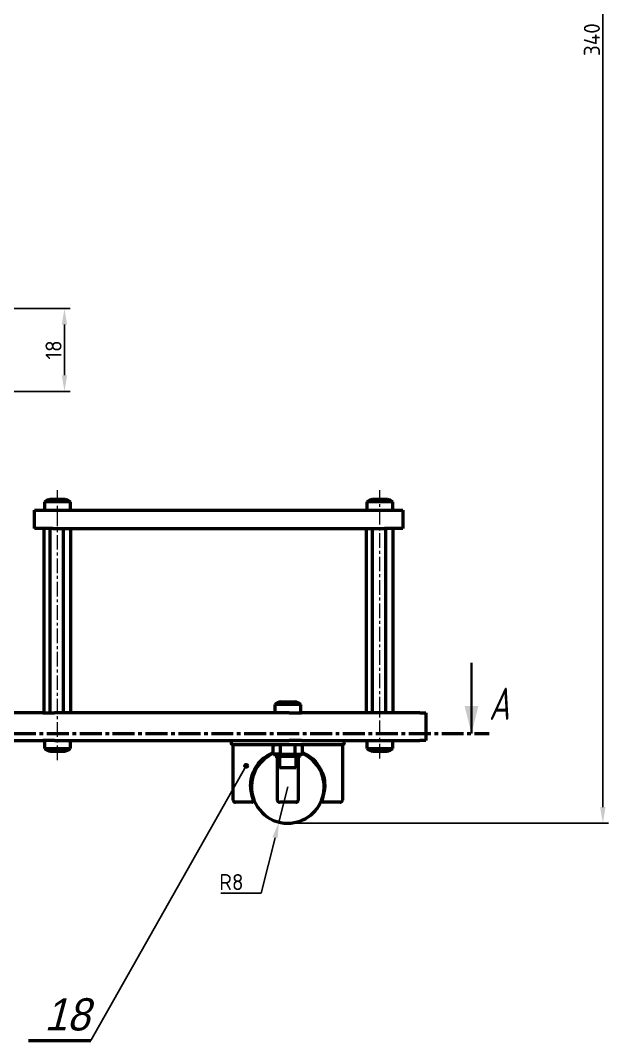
# Model space of a CAD drawing. Header units: millimetres. Extents: x 1895 to 3084, y 1125 to 1966.
# Drawn here: x 2301.5 to 2429.2, y 1528.7 to 1750.3 of the extents above; entities that cross this region are included whole.
import ezdxf

# ---------------------------------------------------------------- set-up
doc = ezdxf.new("R2010")
doc.units = ezdxf.units.MM
doc.header["$LTSCALE"] = 0.25
for name, pattern in [('CENTER2', [28.575, 19.05, -3.175, 3.175, -3.175]), ('CENTERX2', [20.32, 12.7, -2.54, 2.54, -2.54]), ('SLD-Solid', [0])]:
    doc.linetypes.add(name, pattern=pattern)
doc.layers.get('0').update_dxf_attribs({"lineweight": 25})
doc.layers.get('DEFPOINTS').update_dxf_attribs({"color": 6, "lineweight": 25})
for name, color, linetype, lineweight in [('CB', 171, 'Continuous', 50), ('Duong_manh', 3, 'Continuous', 25), ('KITH', 6, 'Continuous', 25), ('TAM', 1, 'CENTER2', 25)]:
    doc.layers.add(name, color=color, linetype=linetype, lineweight=lineweight)
doc.styles.add('KHTEN', font='arial.ttf', dxfattribs={"width": 0.9, "oblique": 15, "height": 2})
doc.styles.add('Sample', font='', dxfattribs={"height": 3.5})
doc.styles.add('SLDTEXTSTYLE0', font='TXT', dxfattribs={"width": 0.75})
doc.styles.get('Sample').set_extended_font_data('TCVN 7284', italic=True)
doc.dimstyles.new('ISO_35', dxfattribs={"dimtxt": 3.5, "dimasz": 3.5, "dimexe": 1.25, "dimexo": 0, "dimtad": 1, "dimtoh": 1, "dimtxsty": 'Sample', "dimcen": 0, "dimclrd": 3, "dimclre": 3, "dimclrt": 2, "dimadec": 0, "dimazin": 0, "dimtfac": 1, "dimtmove": 0, "dimatfit": 3, "dimfxl": 1, "dimlwd": 25, "dimlwe": 25, "dimarcsym": 0})

# ---------------------------------------------------------------- blocks, each defined once
blk = doc.blocks.new('*D152')
at = {"layer": 'DEFPOINTS', "color": 0, "transparency": 16777216}
for p in [(2282.22, 1687.68), (2282.22, 1669.68), (2311.1, 1669.68)]:
    blk.add_point(p, dxfattribs=at)
at = {"layer": 'Duong_manh', "color": 3, "linetype": 'Continuous', "lineweight": 25, "transparency": 16777216}
for p, q in [((2282.22, 1687.68), (2312.35, 1687.68)), ((2311.1, 1684.18), (2311.1, 1673.18)), ((2282.22, 1669.68), (2312.35, 1669.68))]:
    blk.add_line(p, q, dxfattribs=at)
at = {"layer": 'Duong_manh', "color": 3, "transparency": 16777216}
for points in [[(2310.52, 1684.18), (2311.69, 1684.18), (2311.1, 1687.68)], [(2310.52, 1673.18), (2311.69, 1673.18), (2311.1, 1669.68)]]:
    blk.add_solid(points, dxfattribs=at)
at = {"layer": 'Duong_manh', "color": 2, "transparency": 16777216, "insert": (2308.73, 1678.68), "char_height": 3.5, "attachment_point": 5, "rotation": 90, "style": 'Sample'}
blk.add_mtext('{\\fTCVN 7284|b0|i0|c0|p34;18}', dxfattribs=at)
blk = doc.blocks.new('*D211')
at = {"layer": 'DEFPOINTS', "color": 0, "transparency": 16777216}
for p in [(2333.72, 1916.29), (2427.99, 1916.29), (2359.59, 1575.88)]:
    blk.add_point(p, dxfattribs=at)
at = {"layer": 'Duong_manh', "color": 3, "linetype": 'Continuous', "lineweight": 25, "transparency": 16777216}
for p, q in [((2333.72, 1916.29), (2429.24, 1916.29)), ((2427.99, 1579.38), (2427.99, 1912.79)), ((2359.59, 1575.88), (2429.24, 1575.88))]:
    blk.add_line(p, q, dxfattribs=at)
at = {"layer": 'Duong_manh', "color": 3, "transparency": 16777216}
for points in [[(2427.4, 1912.79), (2428.57, 1912.79), (2427.99, 1916.29)], [(2427.4, 1579.38), (2428.57, 1579.38), (2427.99, 1575.88)]]:
    blk.add_solid(points, dxfattribs=at)
at = {"layer": 'Duong_manh', "color": 2, "transparency": 16777216, "insert": (2425.61, 1746.09), "char_height": 3.5, "attachment_point": 5, "rotation": 90, "style": 'Sample'}
blk.add_mtext('{\\fTCVN 7284|b0|i0|c0|p34;340}', dxfattribs=at)
blk = doc.blocks.new('*D268')
at = {"layer": 'DEFPOINTS', "color": 0, "transparency": 16777216}
for p in [(2359.59, 1583.78), (2357.67, 1576.12)]:
    blk.add_point(p, dxfattribs=at)
at = {"layer": 'Duong_manh', "color": 3, "linetype": 'Continuous', "lineweight": 25, "transparency": 16777216}
for p, q in [((2359.59, 1583.78), (2357.67, 1576.12)), ((2353.81, 1560.72), (2356.82, 1572.72)), ((2345.06, 1560.72), (2353.81, 1560.72))]:
    blk.add_line(p, q, dxfattribs=at)
at = {"layer": 'Duong_manh', "color": 3, "transparency": 16777216}
blk.add_solid([(2356.25, 1572.86), (2357.38, 1572.58), (2357.67, 1576.12)], dxfattribs=at)
at = {"layer": 'Duong_manh', "color": 2, "transparency": 16777216, "insert": (2347.34, 1563.09), "char_height": 3.5, "attachment_point": 5, "style": 'Sample'}
blk.add_mtext('{\\fTCVN 7284|b0|i0|c0|p34;R8}', dxfattribs=at)

msp = doc.modelspace()

# ---------------------------------------------------------------- linework, layer by layer
at = {"color": 7, "linetype": 'SLD-Solid', "lineweight": 35}
msp.add_line((2399.48, 1610.689), (2399.48, 1595.335), dxfattribs=at)
at = {"lineweight": 53}
msp.add_circle((2350.58, 1588.354), 0.3, dxfattribs=at)
at = {"color": 7, "linetype": 'SLD-Solid', "lineweight": 35}
msp.add_solid([(2399.48, 1595.335), (2400.98, 1601.335), (2397.98, 1601.335)], dxfattribs=at)
at = {"layer": 'CB', "linetype": 'Continuous'}
for p, q in [((2306.785, 1645.681), (2306.785, 1643.881)), ((2312.385, 1645.681), (2306.785, 1645.681)), ((2308.001, 1646.281), (2311.169, 1646.281)), ((2312.385, 1643.881), (2312.385, 1645.681)), ((2376.785, 1645.681), (2376.785, 1643.881)), ((2382.385, 1645.681), (2376.785, 1645.681)), ((2378.001, 1646.281), (2381.169, 1646.281)), ((2382.385, 1643.881), (2382.385, 1645.681)), ((2304.585, 1639.881), (2304.585, 1643.881)), ((2304.585, 1643.881), (2308.585, 1643.881)), ((2308.585, 1643.881), (2380.585, 1643.881)), ((2380.585, 1643.881), (2384.585, 1643.881)), ((2384.585, 1643.881), (2384.585, 1639.881)), ((2308.585, 1639.881), (2304.585, 1639.881)), ((2306.703, 1599.881), (2306.703, 1639.881)), ((2308.006, 1599.881), (2308.006, 1639.881)), ((2308.585, 1639.881), (2380.585, 1639.881)), ((2310.889, 1599.881), (2310.889, 1639.881)), ((2312.468, 1599.881), (2312.468, 1639.881)), ((2376.703, 1599.881), (2376.703, 1639.881)), ((2378.006, 1599.881), (2378.006, 1639.881)), ((2384.585, 1639.881), (2380.585, 1639.881)), ((2380.889, 1599.881), (2380.889, 1639.881)), ((2382.468, 1599.881), (2382.468, 1639.881)), ((2358.001, 1602.281), (2361.169, 1602.281)), ((2356.785, 1601.681), (2356.785, 1599.881)), ((2362.385, 1601.681), (2356.785, 1601.681)), ((2362.385, 1599.881), (2362.385, 1601.681)), ((2306.4, 1599.881), (2294.291, 1599.881)), ((2306.4, 1599.881), (2308.961, 1599.881)), ((2359.893, 1599.881), (2308.961, 1599.881)), ((2359.893, 1599.881), (2362.548, 1599.881)), ((2388.24, 1599.881), (2362.548, 1599.881)), ((2388.24, 1599.881), (2389.585, 1599.881)), ((2389.585, 1599.881), (2389.585, 1595.881)), ((2389.585, 1595.881), (2389.585, 1593.881)), ((2293.822, 1593.881), (2306.4, 1593.881)), ((2308.961, 1593.881), (2306.4, 1593.881)), ((2306.785, 1593.881), (2306.785, 1592.081)), ((2308.961, 1593.881), (2359.893, 1593.881)), ((2312.385, 1592.081), (2312.385, 1593.881)), ((2347.285, 1593.881), (2347.285, 1593.381)), ((2362.548, 1593.881), (2359.893, 1593.881)), ((2362.548, 1593.881), (2388.24, 1593.881)), ((2371.885, 1593.381), (2371.885, 1593.881)), ((2376.785, 1593.881), (2376.785, 1592.081)), ((2382.385, 1592.081), (2382.385, 1593.881)), ((2389.585, 1593.881), (2388.24, 1593.881)), ((2306.785, 1592.081), (2312.385, 1592.081)), ((2310.911, 1591.481), (2308.001, 1591.481)), ((2311.169, 1591.481), (2310.911, 1591.481)), ((2348.521, 1592.881), (2347.694, 1592.881)), ((2347.735, 1580.921), (2347.735, 1592.8)), ((2355.038, 1592.881), (2348.521, 1592.881)), ((2364.133, 1592.881), (2355.038, 1592.881)), ((2356.835, 1592.881), (2356.41, 1592.635)), ((2356.41, 1590.881), (2356.41, 1592.635)), ((2357.998, 1590.881), (2357.998, 1592.881)), ((2361.173, 1590.881), (2361.173, 1592.881)), ((2362.761, 1592.635), (2362.335, 1592.881)), ((2362.761, 1590.881), (2362.761, 1592.635)), ((2370.65, 1592.881), (2364.133, 1592.881)), ((2371.454, 1592.881), (2370.65, 1592.881)), ((2371.435, 1592.821), (2371.435, 1580.921)), ((2376.785, 1592.081), (2382.385, 1592.081)), ((2380.911, 1591.481), (2378.001, 1591.481)), ((2381.169, 1591.481), (2380.911, 1591.481)), ((2357.204, 1590.881), (2356.41, 1590.881)), ((2356.835, 1590.881), (2356.835, 1590.481)), ((2356.835, 1590.481), (2362.335, 1590.481)), ((2357.998, 1590.881), (2357.204, 1590.881)), ((2357.31, 1590.481), (2357.31, 1580.921)), ((2357.785, 1590.481), (2357.785, 1587.881)), ((2357.998, 1590.881), (2359.585, 1590.881)), ((2359.585, 1590.881), (2361.173, 1590.881)), ((2361.173, 1590.881), (2361.967, 1590.881)), ((2361.385, 1587.881), (2361.385, 1590.481)), ((2361.86, 1590.481), (2361.86, 1580.921)), ((2361.967, 1590.881), (2362.761, 1590.881)), ((2362.335, 1590.481), (2362.335, 1590.881)), ((2361.385, 1587.881), (2357.785, 1587.881)), ((2348.735, 1580.421), (2348.235, 1580.421)), ((2351.934, 1580.421), (2348.735, 1580.421)), ((2358.31, 1580.421), (2357.81, 1580.421)), ((2360.86, 1580.421), (2358.31, 1580.421)), ((2361.36, 1580.421), (2360.86, 1580.421)), ((2370.435, 1580.421), (2367.236, 1580.421)), ((2370.935, 1580.421), (2370.435, 1580.421))]:
    msp.add_line(p, q, dxfattribs=at)
at = {"layer": 'CB'}
msp.add_line((2303.265, 1528.66), (2316.864, 1528.66), dxfattribs=at)
at = {"layer": 'CB', "linetype": 'Continuous'}
for centre, radius, start, end in [((2309.585, 1641.538), 5, 108.46947, 124.0558), ((2309.585, 1641.538), 5, 55.9442, 71.53053), ((2379.585, 1641.538), 5, 108.46947, 124.0558), ((2379.585, 1641.538), 5, 55.9442, 71.53053), ((2359.585, 1597.538), 5, 108.46947, 124.0558), ((2359.585, 1597.538), 5, 55.9442, 71.53053), ((2347.785, 1593.38), 0.5, 179.98643, 255.55197), ((2371.385, 1593.381), 0.5, 280.15857, 0), ((2309.585, 1596.223), 5, 235.9442, 251.53053), ((2309.585, 1596.223), 5, 288.46947, 304.0558), ((2379.585, 1596.223), 5, 235.9442, 251.53053), ((2379.585, 1596.223), 5, 288.46947, 304.0558), ((2359.585, 1583.781), 7.9, 113.70031, 180), ((2359.585, 1583.781), 7.9, 270, 66.29969), ((2359.585, 1583.781), 7.9, 180, 270), ((2348.235, 1580.921), 0.5, 180, 270), ((2357.81, 1580.921), 0.5, 180, 270), ((2361.36, 1580.921), 0.5, 270, 0), ((2370.935, 1580.921), 0.5, 270, 0)]:
    msp.add_arc(centre, radius, start, end, dxfattribs=at)
for points, knots in [([(2347.66, 1592.897), (2347.671, 1592.893), (2347.691, 1592.885), (2347.716, 1592.862), (2347.732, 1592.833), (2347.734, 1592.811), (2347.735, 1592.8)], [0, 0, 0, 0, 0.2500529, 0.5000631, 0.7500422, 1, 1, 1, 1]), ([(2352.068, 1580.99), (2351.799, 1582.026), (2351.261, 1584.097), (2352.06, 1587.266), (2353.807, 1589.875), (2355.582, 1590.798), (2356.41, 1591.228)], [0, 0, 0, 0, 0.25819718, 0.51639437, 0.77459155, 1, 1, 1, 1]), ([(2367.102, 1580.99), (2367.619, 1583.124), (2367.823, 1585.077), (2367.039, 1587.269), (2365.379, 1589.875), (2363.593, 1590.798), (2362.761, 1591.228)], [0, 0, 0, 0, 0.0224215, 0.3626845, 0.7029474, 1, 1, 1, 1]), ([(2371.435, 1592.821), (2371.436, 1592.831), (2371.438, 1592.851), (2371.452, 1592.879), (2371.456, 1592.883), (2371.464, 1592.887), (2371.474, 1592.888)], [0, 0, 0, 0, 0.24999833, 0.5, 0.75000167, 1, 1, 1, 1]), ([(2351.934, 1580.421), (2351.974, 1580.463), (2351.996, 1580.492), (2352.033, 1580.548), (2352.063, 1580.619), (2352.084, 1580.699), (2352.094, 1580.783), (2352.095, 1580.862), (2352.089, 1580.923), (2352.079, 1580.965), (2352.068, 1580.99)], [0, 0, 0, 0, 0.1298164, 0.263144, 0.3973516, 0.5296743, 0.6576848, 0.7794777, 0.8937808, 1, 1, 1, 1]), ([(2367.102, 1580.99), (2367.092, 1580.969), (2367.082, 1580.934), (2367.075, 1580.862), (2367.076, 1580.783), (2367.087, 1580.699), (2367.108, 1580.619), (2367.137, 1580.548), (2367.167, 1580.487), (2367.192, 1580.459), (2367.236, 1580.421)], [0, 0, 0, 0, 0.1062208, 0.2205241, 0.3423177, 0.4703292, 0.6026526, 0.7368598, 0.8701858, 1, 1, 1, 1])]:
    msp.add_open_spline(points, degree=3, knots=knots, dxfattribs=at)
at = {"layer": 'Duong_manh'}
msp.add_line((2350.58, 1588.354), (2316.864, 1528.66), dxfattribs=at)
at = {"layer": 'TAM', "linetype": 'CENTERX2', "lineweight": 18}
for p, q in [((2309.585, 1589.587), (2309.585, 1648.236)), ((2379.585, 1589.963), (2379.585, 1648.236))]:
    msp.add_line(p, q, dxfattribs=at)
at = {"layer": 'TAM', "lineweight": 50}
msp.add_line((1978.666, 1595.335), (2403.287, 1595.335), dxfattribs=at)

# ---------------------------------------------------------------- texts
at = {"color": 7, "linetype": 'Continuous', "lineweight": 18, "insert": (2403.268, 1605.335), "char_height": 7, "attachment_point": 1, "style": 'SLDTEXTSTYLE0'}
msp.add_mtext('{\\fTCVN 7284|b0|i1|c0|p34;A}', dxfattribs=at)
at = {"layer": 'KITH', "insert": (2306.749, 1534.308), "char_height": 7, "attachment_point": 4, "style": 'KHTEN'}
msp.add_mtext('\\A1;18', dxfattribs=at)

# ---------------------------------------------------------------- dimensions: what is measured, and where the dimension line sits
at = {"layer": 'Duong_manh'}
dim = msp.add_linear_dim(base=(2427.985, 1916.29), p1=(2359.585, 1575.881), p2=(2333.725, 1916.29), angle=90, text='{\\fTCVN 7284|b0|i0|c0|p34;340}', dimstyle='ISO_35', override={"dimlfac": 0.5}, dxfattribs=at)
dim.commit()
dim.dimension.update_dxf_attribs({"geometry": '*D211', "text_midpoint": (2425.61, 1746.085)})
dim = msp.add_aligned_dim(p1=(2282.221, 1687.679), p2=(2282.221, 1669.679), distance=28.883, text='{\\fTCVN 7284|b0|i0|c0|p34;18}', dimstyle='ISO_35', override={"dimlfac": 0.5}, dxfattribs=at)
dim.commit()
dim.dimension.update_dxf_attribs({"geometry": '*D152', "text_midpoint": (2308.729, 1678.679)})
dim = msp.add_radius_dim(center=(2359.585, 1583.781), mpoint=(2357.668, 1576.117), text='{\\fTCVN 7284|b0|i0|c0|p34;R8}', dimstyle='ISO_35', override={"dimlfac": 0.5}, dxfattribs=at)
dim.commit()
dim.dimension.update_dxf_attribs({"geometry": '*D268', "text_midpoint": (2347.338, 1560.716), "dimtype": 164})

doc.saveas('drawing.dxf')
